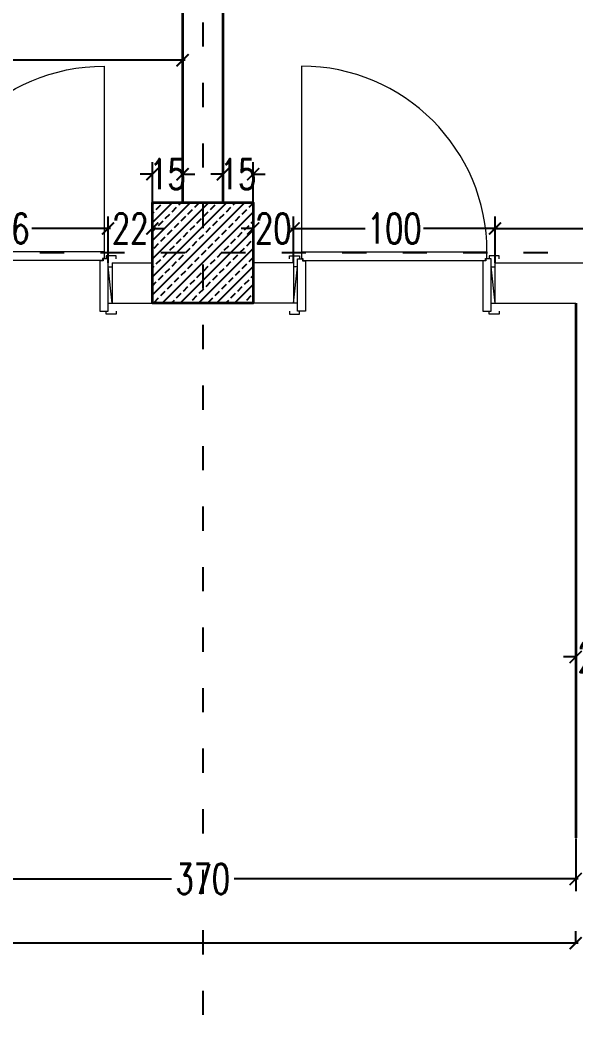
# Model space of a CAD drawing. Header units: centimetres. Extents: x -3207095 to 15275363, y -32656 to 4798027.
# Drawn here: x 683321 to 683597, y 4438823 to 4439327 of the extents above; entities that cross this region are included whole.
import ezdxf

# ---------------------------------------------------------------- set-up
doc = ezdxf.new("R2010")
doc.units = ezdxf.units.CM
doc.linetypes.add('ACAD_ISO03W100', pattern=[30, 12, -18])
doc.linetypes.add('DUZ', pattern=[500, 500])
doc.layers.get('0').update_dxf_attribs({"color": 1, "linetype": 'DUZ'})
doc.layers.add('DIM', color=1, linetype='DUZ')
doc.layers.add('KOLTAR_F', color=145, linetype='Continuous')
for name, color, linetype, lineweight in [('DUVAR', 7, 'Continuous', 35), ('iç duvar', 7, 'Continuous', 50), ('KAPEN', 151, 'Continuous', 9), ('KOLON_F', 3, 'Continuous', 35)]:
    doc.layers.add(name, color=color, linetype=linetype, lineweight=lineweight)
doc.styles.add('DIM', font='ROMANSTW.SHX', dxfattribs={"width": 0.7})
doc.dimstyles.new('1_100', dxfattribs={"dimtxt": 15, "dimasz": 6, "dimexe": 6, "dimexo": 0, "dimgap": 2, "dimtad": 0, "dimdec": 1, "dimzin": 11, "dimdsep": 46, "dimtxsty": 'DIM', "dimblk": 'ARCHTICK', "dimcen": 3, "dimdle": 1.25, "dimclrt": 2, "dimadec": 0, "dimazin": 0, "dimtfac": 1.25, "dimtdec": 1, "dimtix": 1, "dimtofl": 0, "dimtmove": 1, "dimatfit": 3, "dimldrblk": 'ARCHTICK', "dimfxl": 20, "dimfxlon": 1, "dimtolj": 1, "dimtzin": 0, "dimarcsym": 0})

# ---------------------------------------------------------------- blocks, each defined once
blk = doc.blocks.new('K210')
for p, q in [((0.04, 0.985), (0.04, 0.032)), ((0.96, 0.032), (0.96, 0.065)), ((0.04, 0.032), (0.047, 0.032)), ((0.047, 0.032), (0.047, 0.022)), ((0.047, 0.022), (0.953, 0.022)), ((0.953, 0.032), (0.96, 0.032)), ((0.953, 0.022), (0.953, 0.032))]:
    blk.add_line(p, q)
for points in [[(0.04, 0.065), (0.96, 0.065)], [(-0.02, 0.03), (-0.02, 0.045), (0.03, 0.045), (0.03, 0.03)], [(1.02, 0.03), (1.02, 0.045), (0.97, 0.045), (0.97, 0.03)], [(0.02, -0.19), (0, -0.19), (0.02, -0.01), (0, -0.01)], [(0.98, -0.19), (1, -0.19), (0.98, -0.01), (1, -0.01)], [(-0.02, -0.23), (-0.02, -0.245), (0.03, -0.245), (0.03, -0.23)], [(1.02, -0.23), (1.02, -0.245), (0.97, -0.245), (0.97, -0.23)]]:
    blk.add_lwpolyline(points)
for points in [[(0.02, 0.03), (0.045, 0.03), (0.045, 0.02), (0.06, 0.02), (0.06, -0.23), (0.02, -0.23)], [(0.98, 0.03), (0.955, 0.03), (0.955, 0.02), (0.94, 0.02), (0.94, -0.23), (0.98, -0.23)]]:
    blk.add_lwpolyline(points, close=True)
blk.add_arc((0.04, 0.065), 0.92, 0, 90)
blk = doc.blocks.new('_ArchTick')
at = {"color": 0, "linetype": 'ByBlock', "const_width": 0.15}
blk.add_lwpolyline([(-0.5, -0.5), (0.5, 0.5)], dxfattribs=at)
blk = doc.blocks.new('*D4560')
at = {"layer": 'Defpoints', "color": 0, "linetype": 'Continuous', "lineweight": 5, "transparency": 16777216}
for p in [(683364.79, 4439223.96), (683268.79, 4439206.93), (683364.79, 4439206.93)]:
    blk.add_point(p, dxfattribs=at)
at = {"layer": 'DIM', "color": 0, "linetype": 'Continuous', "lineweight": -2, "transparency": 16777216}
for p, q in [((683268.79, 4439206.93), (683268.79, 4439229.96)), ((683364.79, 4439206.93), (683364.79, 4439229.96)), ((683267.54, 4439223.96), (683306.54, 4439223.96)), ((683366.04, 4439223.96), (683327.04, 4439223.96))]:
    blk.add_line(p, q, dxfattribs=at)
at = {"layer": 'DIM', "color": 0, "linetype": 'Continuous', "lineweight": -2, "transparency": 16777216, "xscale": 6, "yscale": 6, "zscale": 6, "rotation": 180}
blk.add_blockref('_ArchTick', (683268.79, 4439223.96), dxfattribs=at)
at = {"layer": 'DIM', "color": 0, "linetype": 'Continuous', "lineweight": -2, "transparency": 16777216, "xscale": 6, "yscale": 6, "zscale": 6}
blk.add_blockref('_ArchTick', (683364.79, 4439223.96), dxfattribs=at)
at = {"layer": 'DIM', "color": 2, "linetype": 'Continuous', "lineweight": 5, "transparency": 16777216, "insert": (683316.79, 4439223.96), "char_height": 15, "attachment_point": 5, "style": 'DIM'}
blk.add_mtext('\\A1;96', dxfattribs=at)
blk = doc.blocks.new('*D4561')
at = {"layer": 'Defpoints', "color": 0, "linetype": 'Continuous', "lineweight": 5, "transparency": 16777216}
for p in [(683386.79, 4439223.96), (683364.79, 4439206.93), (683386.79, 4439206.93)]:
    blk.add_point(p, dxfattribs=at)
at = {"layer": 'DIM', "color": 0, "linetype": 'Continuous', "lineweight": -2, "transparency": 16777216}
for p, q in [((683364.79, 4439206.93), (683364.79, 4439229.96)), ((683386.79, 4439206.93), (683386.79, 4439229.96)), ((683364.79, 4439223.96), (683358.79, 4439223.96)), ((683386.79, 4439223.96), (683392.79, 4439223.96))]:
    blk.add_line(p, q, dxfattribs=at)
at = {"layer": 'DIM', "color": 0, "linetype": 'Continuous', "lineweight": -2, "transparency": 16777216, "xscale": 6, "yscale": 6, "zscale": 6}
blk.add_blockref('_ArchTick', (683364.79, 4439223.96), dxfattribs=at)
at = {"layer": 'DIM', "color": 0, "linetype": 'Continuous', "lineweight": -2, "transparency": 16777216, "xscale": 6, "yscale": 6, "zscale": 6, "rotation": 180}
blk.add_blockref('_ArchTick', (683386.79, 4439223.96), dxfattribs=at)
at = {"layer": 'DIM', "color": 2, "linetype": 'Continuous', "lineweight": 5, "transparency": 16777216, "insert": (683375.79, 4439223.96), "char_height": 15, "attachment_point": 5, "style": 'DIM'}
blk.add_mtext('\\A1;22', dxfattribs=at)
blk = doc.blocks.new('*D4562')
at = {"layer": 'Defpoints', "color": 0, "linetype": 'Continuous', "lineweight": 5, "transparency": 16777216}
for p in [(683401.79, 4439250.89), (683386.79, 4439236.93), (683401.79, 4439236.93)]:
    blk.add_point(p, dxfattribs=at)
at = {"layer": 'DIM', "color": 0, "linetype": 'Continuous', "lineweight": -2, "transparency": 16777216}
for p, q in [((683386.79, 4439236.93), (683386.79, 4439256.89)), ((683401.79, 4439236.93), (683401.79, 4439256.89)), ((683386.79, 4439250.89), (683380.79, 4439250.89)), ((683401.79, 4439250.89), (683407.79, 4439250.89))]:
    blk.add_line(p, q, dxfattribs=at)
at = {"layer": 'DIM', "color": 0, "linetype": 'Continuous', "lineweight": -2, "transparency": 16777216, "xscale": 6, "yscale": 6, "zscale": 6}
blk.add_blockref('_ArchTick', (683386.79, 4439250.89), dxfattribs=at)
at = {"layer": 'DIM', "color": 0, "linetype": 'Continuous', "lineweight": -2, "transparency": 16777216, "xscale": 6, "yscale": 6, "zscale": 6, "rotation": 180}
blk.add_blockref('_ArchTick', (683401.79, 4439250.89), dxfattribs=at)
at = {"layer": 'DIM', "color": 2, "linetype": 'Continuous', "lineweight": 5, "transparency": 16777216, "insert": (683394.29, 4439250.89), "char_height": 15, "attachment_point": 5, "style": 'DIM'}
blk.add_mtext('\\A1;15', dxfattribs=at)
blk = doc.blocks.new('*D5650')
at = {"layer": 'Defpoints', "color": 0, "linetype": 'Continuous', "lineweight": 5, "transparency": 16777216}
for p in [(683436.79, 4439250.89), (683421.79, 4439236.93), (683436.79, 4439236.93)]:
    blk.add_point(p, dxfattribs=at)
at = {"layer": 'DIM', "color": 0, "linetype": 'Continuous', "lineweight": -2, "transparency": 16777216}
for p, q in [((683421.79, 4439236.93), (683421.79, 4439256.89)), ((683436.79, 4439236.93), (683436.79, 4439256.89)), ((683421.79, 4439250.89), (683415.79, 4439250.89)), ((683436.79, 4439250.89), (683442.79, 4439250.89))]:
    blk.add_line(p, q, dxfattribs=at)
at = {"layer": 'DIM', "color": 0, "linetype": 'Continuous', "lineweight": -2, "transparency": 16777216, "xscale": 6, "yscale": 6, "zscale": 6}
blk.add_blockref('_ArchTick', (683421.79, 4439250.89), dxfattribs=at)
at = {"layer": 'DIM', "color": 0, "linetype": 'Continuous', "lineweight": -2, "transparency": 16777216, "xscale": 6, "yscale": 6, "zscale": 6, "rotation": 180}
blk.add_blockref('_ArchTick', (683436.79, 4439250.89), dxfattribs=at)
at = {"layer": 'DIM', "color": 2, "linetype": 'Continuous', "lineweight": 5, "transparency": 16777216, "insert": (683429.29, 4439250.89), "char_height": 15, "attachment_point": 5, "style": 'DIM'}
blk.add_mtext('\\A1;15', dxfattribs=at)
blk = doc.blocks.new('*D4570')
at = {"layer": 'Defpoints', "color": 0, "linetype": 'Continuous', "lineweight": 5, "transparency": 16777216}
for p in [(683401.79, 4439307.36), (681926.79, 4439278.77), (683401.79, 4439278.77)]:
    blk.add_point(p, dxfattribs=at)
at = {"layer": 'DIM', "color": 0, "linetype": 'Continuous', "lineweight": -2, "transparency": 16777216}
for p, q in [((681926.79, 4439287.36), (681926.79, 4439313.36)), ((683401.79, 4439287.36), (683401.79, 4439313.36)), ((681925.54, 4439307.36), (682644.79, 4439307.36)), ((683403.04, 4439307.36), (682683.79, 4439307.36))]:
    blk.add_line(p, q, dxfattribs=at)
at = {"layer": 'DIM', "color": 0, "linetype": 'Continuous', "lineweight": -2, "transparency": 16777216, "xscale": 6, "yscale": 6, "zscale": 6, "rotation": 180}
blk.add_blockref('_ArchTick', (681926.79, 4439307.36), dxfattribs=at)
at = {"layer": 'DIM', "color": 0, "linetype": 'Continuous', "lineweight": -2, "transparency": 16777216, "xscale": 6, "yscale": 6, "zscale": 6}
blk.add_blockref('_ArchTick', (683401.79, 4439307.36), dxfattribs=at)
at = {"layer": 'DIM', "color": 2, "linetype": 'Continuous', "lineweight": 5, "transparency": 16777216, "insert": (682664.29, 4439307.36), "char_height": 15, "attachment_point": 5, "style": 'DIM'}
blk.add_mtext('\\A1;1475', dxfattribs=at)
blk = doc.blocks.new('*D5663')
at = {"layer": 'Defpoints', "color": 0, "linetype": 'Continuous', "lineweight": 5, "transparency": 16777216}
for p in [(683456.79, 4439223.96), (683436.79, 4439206.93), (683456.79, 4439206.93)]:
    blk.add_point(p, dxfattribs=at)
at = {"layer": 'DIM', "color": 0, "linetype": 'Continuous', "lineweight": -2, "transparency": 16777216}
for p, q in [((683436.79, 4439206.93), (683436.79, 4439229.96)), ((683456.79, 4439206.93), (683456.79, 4439229.96)), ((683436.79, 4439223.96), (683430.79, 4439223.96)), ((683456.79, 4439223.96), (683462.79, 4439223.96))]:
    blk.add_line(p, q, dxfattribs=at)
at = {"layer": 'DIM', "color": 0, "linetype": 'Continuous', "lineweight": -2, "transparency": 16777216, "xscale": 6, "yscale": 6, "zscale": 6}
blk.add_blockref('_ArchTick', (683436.79, 4439223.96), dxfattribs=at)
at = {"layer": 'DIM', "color": 0, "linetype": 'Continuous', "lineweight": -2, "transparency": 16777216, "xscale": 6, "yscale": 6, "zscale": 6, "rotation": 180}
blk.add_blockref('_ArchTick', (683456.79, 4439223.96), dxfattribs=at)
at = {"layer": 'DIM', "color": 2, "linetype": 'Continuous', "lineweight": 5, "transparency": 16777216, "insert": (683446.79, 4439223.96), "char_height": 15, "attachment_point": 5, "style": 'DIM'}
blk.add_mtext('\\A1;20', dxfattribs=at)
blk = doc.blocks.new('*D4572')
at = {"layer": 'Defpoints', "color": 0, "linetype": 'Continuous', "lineweight": 5, "transparency": 16777216}
for p in [(683556.79, 4439223.96), (683456.79, 4439206.93), (683556.79, 4439206.93)]:
    blk.add_point(p, dxfattribs=at)
at = {"layer": 'DIM', "color": 0, "linetype": 'Continuous', "lineweight": -2, "transparency": 16777216}
for p, q in [((683456.79, 4439206.93), (683456.79, 4439229.96)), ((683556.79, 4439206.93), (683556.79, 4439229.96)), ((683455.54, 4439223.96), (683492.29, 4439223.96)), ((683558.04, 4439223.96), (683521.29, 4439223.96))]:
    blk.add_line(p, q, dxfattribs=at)
at = {"layer": 'DIM', "color": 0, "linetype": 'Continuous', "lineweight": -2, "transparency": 16777216, "xscale": 6, "yscale": 6, "zscale": 6, "rotation": 180}
blk.add_blockref('_ArchTick', (683456.79, 4439223.96), dxfattribs=at)
at = {"layer": 'DIM', "color": 0, "linetype": 'Continuous', "lineweight": -2, "transparency": 16777216, "xscale": 6, "yscale": 6, "zscale": 6}
blk.add_blockref('_ArchTick', (683556.79, 4439223.96), dxfattribs=at)
at = {"layer": 'DIM', "color": 2, "linetype": 'Continuous', "lineweight": 5, "transparency": 16777216, "insert": (683506.79, 4439223.96), "char_height": 15, "attachment_point": 5, "style": 'DIM'}
blk.add_mtext('\\A1;100', dxfattribs=at)
blk = doc.blocks.new('*D5664')
at = {"layer": 'Defpoints', "color": 0, "linetype": 'Continuous', "lineweight": 5, "transparency": 16777216}
for p in [(683761.89, 4439223.96), (683556.79, 4439206.93), (683761.89, 4439206.91)]:
    blk.add_point(p, dxfattribs=at)
at = {"layer": 'DIM', "color": 0, "linetype": 'Continuous', "lineweight": -2, "transparency": 16777216}
for p, q in [((683556.79, 4439206.93), (683556.79, 4439229.96)), ((683761.89, 4439206.91), (683761.89, 4439229.96)), ((683555.54, 4439223.96), (683638.59, 4439223.96)), ((683763.14, 4439223.96), (683680.09, 4439223.96))]:
    blk.add_line(p, q, dxfattribs=at)
at = {"layer": 'DIM', "color": 0, "linetype": 'Continuous', "lineweight": -2, "transparency": 16777216, "xscale": 6, "yscale": 6, "zscale": 6, "rotation": 180}
blk.add_blockref('_ArchTick', (683556.79, 4439223.96), dxfattribs=at)
at = {"layer": 'DIM', "color": 0, "linetype": 'Continuous', "lineweight": -2, "transparency": 16777216, "xscale": 6, "yscale": 6, "zscale": 6}
blk.add_blockref('_ArchTick', (683761.89, 4439223.96), dxfattribs=at)
at = {"layer": 'DIM', "color": 2, "linetype": 'Continuous', "lineweight": 5, "transparency": 16777216, "insert": (683659.34, 4439223.96), "char_height": 15, "attachment_point": 5, "style": 'DIM'}
blk.add_mtext('\\A1;205.1', dxfattribs=at)
blk = doc.blocks.new('*D5676')
at = {"layer": 'Defpoints', "color": 0, "linetype": 'Continuous', "lineweight": 5, "transparency": 16777216}
for p in [(683226.79, 4438921.93), (683596.79, 4438921.93), (683596.79, 4438901.57)]:
    blk.add_point(p, dxfattribs=at)
at = {"layer": 'DIM', "color": 0, "linetype": 'Continuous', "lineweight": -2, "transparency": 16777216}
for p, q in [((683226.79, 4438921.57), (683226.79, 4438895.57)), ((683596.79, 4438921.57), (683596.79, 4438895.57)), ((683225.54, 4438901.57), (683396.29, 4438901.57)), ((683598.04, 4438901.57), (683427.29, 4438901.57))]:
    blk.add_line(p, q, dxfattribs=at)
at = {"layer": 'DIM', "color": 0, "linetype": 'Continuous', "lineweight": -2, "transparency": 16777216, "xscale": 6, "yscale": 6, "zscale": 6, "rotation": 180}
blk.add_blockref('_ArchTick', (683226.79, 4438901.57), dxfattribs=at)
at = {"layer": 'DIM', "color": 0, "linetype": 'Continuous', "lineweight": -2, "transparency": 16777216, "xscale": 6, "yscale": 6, "zscale": 6}
blk.add_blockref('_ArchTick', (683596.79, 4438901.57), dxfattribs=at)
at = {"layer": 'DIM', "color": 2, "linetype": 'Continuous', "lineweight": 5, "transparency": 16777216, "insert": (683411.79, 4438901.57), "char_height": 15, "attachment_point": 5, "style": 'DIM'}
blk.add_mtext('\\A1;370', dxfattribs=at)
blk = doc.blocks.new('*D5534')
at = {"layer": 'Defpoints', "color": 0, "linetype": 'Continuous', "lineweight": 5, "transparency": 16777216}
for p in [(681926.79, 4438869.7), (681926.79, 4438869.7), (683596.79, 4438869.7)]:
    blk.add_point(p, dxfattribs=at)
at = {"layer": 'DIM', "color": 0, "linetype": 'Continuous', "lineweight": -2, "transparency": 16777216}
for p, q in [((681926.79, 4438869.7), (681926.79, 4438875.7)), ((683596.79, 4438869.7), (683596.79, 4438875.7)), ((681925.54, 4438869.7), (682742.29, 4438869.7)), ((683598.04, 4438869.7), (682781.29, 4438869.7))]:
    blk.add_line(p, q, dxfattribs=at)
at = {"layer": 'DIM', "color": 0, "linetype": 'Continuous', "lineweight": -2, "transparency": 16777216, "xscale": 6, "yscale": 6, "zscale": 6, "rotation": 180}
blk.add_blockref('_ArchTick', (681926.79, 4438869.7), dxfattribs=at)
at = {"layer": 'DIM', "color": 0, "linetype": 'Continuous', "lineweight": -2, "transparency": 16777216, "xscale": 6, "yscale": 6, "zscale": 6}
blk.add_blockref('_ArchTick', (683596.79, 4438869.7), dxfattribs=at)
at = {"layer": 'DIM', "color": 2, "linetype": 'Continuous', "lineweight": 5, "transparency": 16777216, "insert": (682761.79, 4438869.7), "char_height": 15, "attachment_point": 5, "style": 'DIM'}
blk.add_mtext('\\A1;1670', dxfattribs=at)
blk = doc.blocks.new('*D4517')
at = {"layer": 'Defpoints', "color": 0, "linetype": 'Continuous', "lineweight": 5, "transparency": 16777216}
for p in [(683596.79, 4439011.61), (683596.79, 4438989.8), (683616.79, 4438989.8)]:
    blk.add_point(p, dxfattribs=at)
at = {"layer": 'DIM', "color": 0, "linetype": 'Continuous', "lineweight": -2, "transparency": 16777216}
for p, q in [((683596.79, 4438991.61), (683596.79, 4439017.61)), ((683616.79, 4438991.61), (683616.79, 4439017.61)), ((683596.79, 4439011.61), (683590.79, 4439011.61)), ((683616.79, 4439011.61), (683622.79, 4439011.61))]:
    blk.add_line(p, q, dxfattribs=at)
at = {"layer": 'DIM', "color": 0, "linetype": 'Continuous', "lineweight": -2, "transparency": 16777216, "xscale": 6, "yscale": 6, "zscale": 6}
blk.add_blockref('_ArchTick', (683596.79, 4439011.61), dxfattribs=at)
at = {"layer": 'DIM', "color": 0, "linetype": 'Continuous', "lineweight": -2, "transparency": 16777216, "xscale": 6, "yscale": 6, "zscale": 6, "rotation": 180}
blk.add_blockref('_ArchTick', (683616.79, 4439011.61), dxfattribs=at)
at = {"layer": 'DIM', "color": 2, "linetype": 'Continuous', "lineweight": 5, "transparency": 16777216, "insert": (683606.79, 4439011.61), "char_height": 15, "attachment_point": 5, "style": 'DIM'}
blk.add_mtext('\\A1;20', dxfattribs=at)
blk = doc.blocks.new('*D5721')
at = {"layer": 'Defpoints', "color": 0, "linetype": 'Continuous', "lineweight": 5, "transparency": 16777216}
for p in [(691166.93, 4439238.74), (0, 4439110.74), (691148.06, 4439110.74)]:
    blk.add_point(p, dxfattribs=at)
at = {"layer": 'DIM', "color": 0, "linetype": 'Continuous', "lineweight": -2, "transparency": 16777216}
for p, q in [((691166.93, 4439238.74), (691142.06, 4439238.74)), ((691148.06, 4439239.99), (691148.06, 4439189.24)), ((691148.06, 4439109.49), (691148.06, 4439160.24)), ((691128.06, 4439110.74), (691154.06, 4439110.74))]:
    blk.add_line(p, q, dxfattribs=at)
at = {"layer": 'DIM', "color": 0, "linetype": 'Continuous', "lineweight": -2, "transparency": 16777216, "xscale": 6, "yscale": 6, "zscale": 6}
for p, rotation in [((691148.06, 4439238.74), 90), ((691148.06, 4439110.74), 270)]:
    blk.add_blockref('_ArchTick', p, dxfattribs=dict(at, rotation=rotation))
at = {"layer": 'DIM', "color": 2, "linetype": 'Continuous', "lineweight": 5, "transparency": 16777216, "insert": (691148.06, 4439174.74), "char_height": 15, "attachment_point": 5, "rotation": 90, "style": 'DIM'}
blk.add_mtext('\\A1;128', dxfattribs=at)

msp = doc.modelspace()

# ---------------------------------------------------------------- hatches: boundary and pattern name
at = {"layer": 'KOLTAR_F'}
h = msp.add_hatch(dxfattribs=at)
h.set_pattern_fill('ANSI33', color=256, style=0)
h.set_pattern_definition([(45, (22803.3144, -65175.5394), (-4.4901280605, 4.4901280605), []), (45, (22807.8045, -65175.5394), (-4.4901280605, 4.4901280605), [3.175, -1.5875])])
h.paths.add_polyline_path([(683386.79, 4439236.93), (683436.79, 4439236.93), (683436.79, 4439186.93), (683386.79, 4439186.93)])

# ---------------------------------------------------------------- linework, layer by layer
at = {"color": 232, "linetype": 'ACAD_ISO03W100'}
for p, q in [((683411.79, 4439926.16), (683411.79, 4436667.31)), ((685862.98, 4439211.93), (681754.42, 4439211.93))]:
    msp.add_line(p, q, dxfattribs=at)
at = {"layer": 'DUVAR'}
for p, q in [((683401.79, 4439706.93), (683401.79, 4439236.93)), ((683421.79, 4439706.93), (683421.79, 4439236.93)), ((683596.79, 4439186.93), (683596.79, 4438921.93))]:
    msp.add_line(p, q, dxfattribs=at)
at = {"layer": 'iç duvar', "color": 7, "lineweight": 18}
for p, q in [((683366.79, 4439206.93), (683386.79, 4439206.93)), ((683366.79, 4439206.93), (683366.79, 4439186.93)), ((683456.79, 4439206.93), (683436.79, 4439206.93)), ((683456.79, 4439206.93), (683456.79, 4439186.93)), ((683556.79, 4439206.93), (683616.79, 4439206.93)), ((683556.79, 4439186.93), (683556.79, 4439206.93)), ((683366.79, 4439186.93), (683386.79, 4439186.93)), ((683456.79, 4439186.93), (683436.79, 4439186.93)), ((683556.79, 4439186.93), (683596.79, 4439186.93))]:
    msp.add_line(p, q, dxfattribs=at)
at = {"layer": 'KOLON_F'}
msp.add_lwpolyline([(683386.79, 4439236.93), (683436.79, 4439236.93), (683436.79, 4439186.93), (683386.79, 4439186.93)], close=True, dxfattribs=at)

# ---------------------------------------------------------------- block references
at = {"layer": 'KAPEN', "yscale": 99.999999999621, "zscale": 99.999999999621}
for p, xscale in [((683366.79, 4439205.93), -99.999999999621), ((683456.79, 4439205.93), 99.999999999621)]:
    msp.add_blockref('K210', p, dxfattribs=dict(at, xscale=xscale))

# ---------------------------------------------------------------- dimensions: what is measured, and where the dimension line sits
at = {"layer": 'DIM', "linetype": 'Continuous', "lineweight": 5}
for base, p1, p2, picture, middle in [((683401.79, 4439307.36), (681926.79, 4439278.77), (683401.79, 4439278.77), '*D4570', (682664.29, 4439307.36)), ((683401.79, 4439250.89), (683386.79, 4439236.93), (683401.79, 4439236.93), '*D4562', (683394.29, 4439250.89)), ((683436.79, 4439250.89), (683421.79, 4439236.93), (683436.79, 4439236.93), '*D5650', (683429.29, 4439250.89)), ((683364.79, 4439223.96), (683268.79, 4439206.93), (683364.79, 4439206.93), '*D4560', (683316.79, 4439223.96)), ((683386.79, 4439223.96), (683364.79, 4439206.93), (683386.79, 4439206.93), '*D4561', (683375.79, 4439223.96)), ((683456.79, 4439223.96), (683436.79, 4439206.93), (683456.79, 4439206.93), '*D5663', (683446.79, 4439223.96)), ((683556.79, 4439223.96), (683456.79, 4439206.93), (683556.79, 4439206.93), '*D4572', (683506.79, 4439223.96)), ((683761.89, 4439223.96), (683556.79, 4439206.93), (683761.89, 4439206.91), '*D5664', (683659.34, 4439223.96)), ((683596.79, 4438901.57), (683226.79, 4438921.93), (683596.79, 4438921.93), '*D5676', (683411.79, 4438901.57)), ((681926.79, 4438869.7), (683596.79, 4438869.7), (681926.79, 4438869.7), '*D5534', (682761.79, 4438869.7))]:
    dim = msp.add_linear_dim(base=base, p1=p1, p2=p2, dimstyle='1_100', dxfattribs=at)
    dim.commit()
    dim.dimension.update_dxf_attribs({"geometry": picture, "text_midpoint": middle})
for base, p1, p2, angle, picture, middle in [((691148.06, 4439110.74), (691166.93, 4439238.74), (0, 4439110.74), 90, '*D5721', (691148.06, 4439174.74)), ((683596.79, 4439011.61), (683616.79, 4438989.8), (683596.79, 4438989.8), 180, '*D4517', (683606.79, 4439011.61))]:
    dim = msp.add_linear_dim(base=base, p1=p1, p2=p2, angle=angle, dimstyle='1_100', dxfattribs=at)
    dim.commit()
    dim.dimension.update_dxf_attribs({"geometry": picture, "text_midpoint": middle})

doc.saveas('drawing.dxf')
